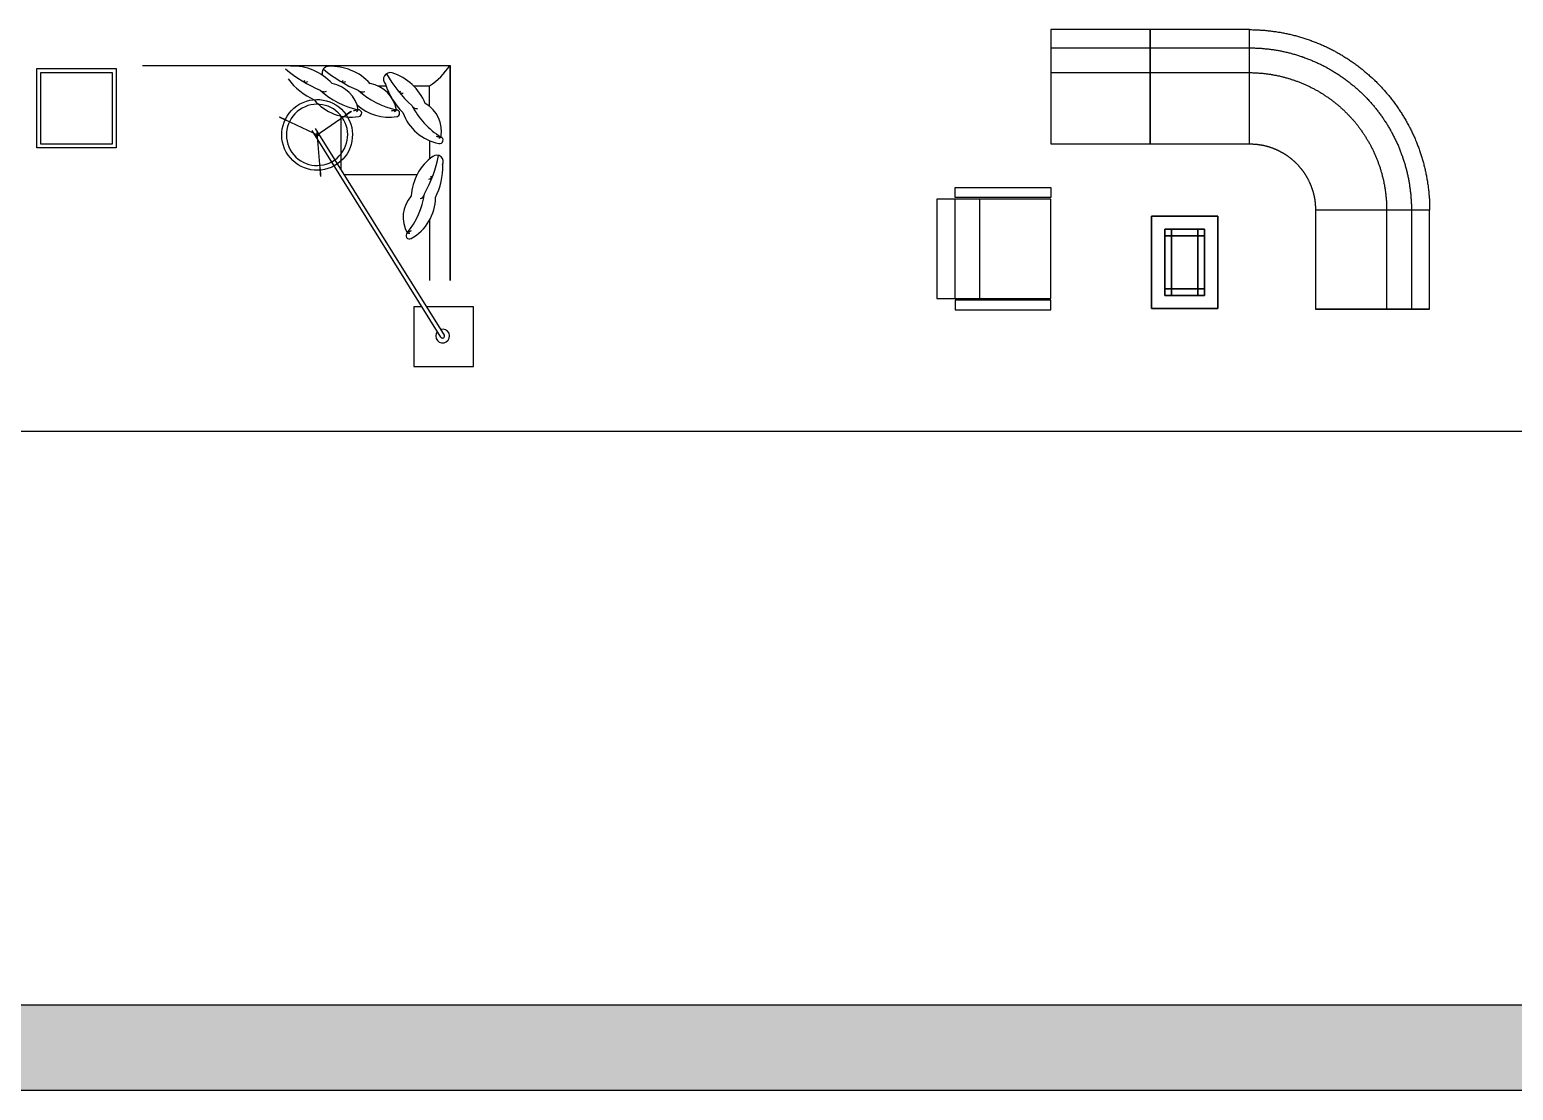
# Model space of a CAD drawing. Header units: millimetres. Extents: x -30782 to 40110, y 35885 to 73818.
# Drawn here: x 11224 to 22438, y 35885 to 43898 of the extents above; entities that cross this region are included whole.
import ezdxf

# ---------------------------------------------------------------- set-up
doc = ezdxf.new("R2010")
doc.units = ezdxf.units.MM
doc.set_wipeout_variables(frame=1)
doc.layers.add('www.cad-blocks.net', color=7, linetype='Continuous')

# ---------------------------------------------------------------- blocks, each defined once
blk = doc.blocks.new('A$C6EDC4627')
at = {"linetype": 'ByBlock'}
for points in [[(0, 1650), (0, 2250), (600, 2250), (600, 1650)], [(30, 1680), (30, 2220), (570, 2220), (570, 1680)]]:
    blk.add_lwpolyline(points, close=True, dxfattribs=at)
blk.add_lwpolyline([(2912, 450), (2850, 450), (2850, 0), (3300, 0), (3300, 450), (2948, 450)], dxfattribs=at)
for radius, start, end in [(52.4, 138.5939, 105.3184), (15, 211.9562, 31.9562)]:
    blk.add_arc((3068, 229), radius, start, end, dxfattribs=at)
blk.add_wipeout([(3300, 650), (2300, 650), (2300, 1450), (800, 1450), (800, 2450), (3300, 2450)], dxfattribs=at)
for p, q in [((800, 2273), (3124, 2273)), ((3124, 650), (3124, 2273)), ((3124, 2273), (3124, 650)), ((2576, 2119), (2641, 2119)), ((2849, 2119), (2969, 2119)), ((2969, 1964), (2969, 2119)), ((2104, 1739, 0), (2378, 1929, 0)), ((2104, 1739, 0), (2378, 1929, 0)), ((2330, 1896, 0), (2374, 1927, 0)), ((2430, 1939), (2430, 1939)), ((2718, 1938), (2718, 1938)), ((2135, 1742, 0), (1834, 1883, 0)), ((2135, 1742, 0), (1834, 1883, 0)), ((1886, 1859, 0), (1837, 1882, 0)), ((3081, 237), (2107, 1798)), ((2300, 1488), (2300, 1890)), ((3055, 221), (2081, 1782)), ((2117, 1767, 0), (2145, 1435, 0)), ((2117, 1767, 0), (2145, 1435, 0)), ((2969, 1705), (2969, 1567)), ((3055, 1733), (3055, 1733)), ((2141, 1493, 0), (2145, 1439, 0)), ((2324, 1450), (2876, 1450)), ((2969, 1108), (2969, 650)), ((2800, 1009), (2800, 1009))]:
    blk.add_line(p, q, dxfattribs=at)
at = {"linetype": 'ByBlock', "const_width": 10, "elevation": 0}
for points in [[(2330, 1896), (2374, 1927)], [(1886, 1859), (1837, 1882)], [(2141, 1493), (2145, 1439)]]:
    blk.add_lwpolyline(points, dxfattribs=at)
at = {"linetype": 'ByBlock'}
for centre, radius, start, end in [((2523, 3010), 998, 229.8779, 247.645), ((1937, 1871), 397, 42.0109, 92.7337), ((2208, 2217), 50.3, 92.7337, 200.398), ((2810, 3009), 998, 229.8779, 247.645), ((2225, 1870), 397, 42.0109, 92.7337), ((2649, 2593), 572, 304.005, 325.995), ((2318, 2492), 527, 217.4801, 245.1423), ((2014, 2169), 15.8, 234.8462, 324.8462), ((2030, 2187), 39, 248.4074, 298.9006), ((2190, 1896), 244, 10, 79.9978), ((2302, 2168), 15.8, 234.8462, 324.8462), ((2318, 2187), 39, 248.4074, 298.9006), ((2478, 1896), 244, 10, 79.9978), ((2671, 2169), 50.3, 72.7337, 226.1846), ((3139, 2291), 527, 197.4801, 225.1423), ((3508, 2708), 998, 209.8779, 227.645), ((2568, 1838), 397, 22.0109, 72.7337), ((2553, 2529), 603, 227.2215, 258.2827), ((2173, 2128), 52.6, 250.7376, 290.2852), ((2840, 2529), 603, 227.2215, 258.2827), ((2461, 2127), 52.6, 250.7376, 290.2852), ((2743, 2092), 15.8, 214.8462, 304.8462), ((2764, 2103), 39, 228.4074, 278.9006), ((2376, 2244), 361, 219.4719, 279.2074), ((2382, 2051), 119, 275.5998, 291.6743), ((2411, 1946), 20.5, 285.6447, 339.6168), ((2663, 2243), 361, 227.901, 279.2074), ((2430, 1913), 26.1, 279.2074, 88.1517), ((2669, 2050), 119, 275.5998, 291.6743), ((2699, 1945), 20.5, 285.6447, 339.6168), ((2717, 1912), 26.1, 279.2074, 88.1517), ((3108, 2038), 361, 199.4719, 259.2074), ((3372, 2246), 603, 207.2215, 238.2827), ((2878, 1999), 52.6, 230.7376, 270.2852), ((2815, 1775), 244, 350, 59.9978), ((3048, 1855), 119, 255.5998, 271.6743), ((3040, 1746), 20.5, 265.6447, 319.6168), ((3045, 1709), 26.1, 259.2074, 68.1517)]:
    blk.add_arc(centre, radius, start, end, dxfattribs=at)
at = {"linetype": 'ByBlock', "extrusion": (-3.38184e-09, -2.26187e-09, 1)}
for major_axis, start_param, end_param in [((219, 153, 0), -1.543096489475815e-06, 6.283183764083097), ((190, 132, 0), 0.000015, 6.2832)]:
    blk.add_ellipse((2119, 1749), major_axis=major_axis, ratio=1, start_param=start_param, end_param=end_param, dxfattribs=at)
at = {"linetype": 'ByBlock'}
for centre, major_axis, start_param, end_param in [((3227, 1265), (-281, 281), -0.156222, 0.729057), ((2057, 1786), (706, 706), 4.994047, 5.304142), ((3023, 1545), (-35.6, 35.6), 3.44874, 6.126963), ((2541, 1510), (-373, 373), 3.466931, 3.949727), ((2956, 1453), (-27.6, 27.6), 2.528673, 3.409945), ((2980, 1449), (-11.2, 11.2), 2.075836, 3.646632), ((3014, 1126), (-173, 173), 0.066062, 1.287754), ((2335, 1392), (426, 426), 4.808384, 5.350504), ((2652, 1280), (256, 256), 4.443179, 5.485761), ((2882, 1317), (-37.2, 37.2), 2.679039, 3.369275), ((2768, 1127), (84, 84), 4.225592, 4.506143), ((2817, 989), (18.4, 18.4), 1.494546, 4.443179), ((2811, 1026), (14.5, 14.5), 3.388837, 4.330828)]:
    blk.add_ellipse(centre, major_axis=major_axis, ratio=1, start_param=start_param, end_param=end_param, dxfattribs=at)
blk = doc.blocks.new('A$C5EBD0AE0')
for points in [[(1613, 2118, -75), (863, 2118, -75)], [(863, 2118, -75), (863, 1980, -75)], [(1613, 1255, -75), (1613, 2118, -75)], [(2363, 2118, -75), (1613, 2118, -75)], [(1613, 2118, -75), (1613, 1980, -75)], [(2363, 2118, -75), (2371, 2118, -75), (2379, 2118, -75), (2388, 2117, -75), (2396, 2117, -75), (2404, 2117, -75), (2413, 2117, -75), (2421, 2116, -75), (2429, 2116, -75), (2438, 2116, -75), (2446, 2115, -75), (2455, 2115, -75), (2463, 2114, -75), (2471, 2113, -75), (2480, 2113, -75), (2488, 2112, -75), (2496, 2111, -75), (2504, 2110, -75), (2513, 2109, -75), (2521, 2108, -75), (2529, 2107, -75), (2538, 2106, -75), (2546, 2105, -75), (2554, 2104, -75), (2563, 2103, -75), (2571, 2102, -75), (2579, 2100, -75), (2587, 2099, -75), (2596, 2098, -75), (2604, 2096, -75), (2612, 2095, -75), (2620, 2093, -75), (2628, 2092, -75), (2637, 2090, -75), (2645, 2088, -75), (2653, 2086, -75), (2661, 2085, -75), (2669, 2083, -75), (2677, 2081, -75), (2686, 2079, -75), (2694, 2077, -75), (2702, 2075, -75), (2710, 2073, -75), (2718, 2071, -75), (2726, 2068, -75), (2734, 2066, -75), (2742, 2064, -75), (2750, 2061, -75), (2758, 2059, -75), (2766, 2057, -75), (2774, 2054, -75), (2782, 2052, -75), (2790, 2049, -75), (2798, 2046, -75), (2806, 2044, -75), (2814, 2041, -75), (2822, 2038, -75), (2829, 2035, -75), (2837, 2032, -75), (2845, 2029, -75), (2853, 2026, -75), (2861, 2023, -75), (2869, 2020, -75), (2876, 2017, -75), (2884, 2014, -75), (2892, 2011, -75), (2899, 2008, -75), (2907, 2004, -75), (2915, 2001, -75), (2922, 1997, -75), (2930, 1994, -75), (2938, 1990, -75), (2945, 1987, -75), (2953, 1983, -75), (2960, 1980, -75), (2968, 1976, -75), (2975, 1972, -75), (2983, 1968, -75), (2990, 1965, -75), (2998, 1961, -75), (3005, 1957, -75), (3012, 1953, -75), (3020, 1949, -75), (3027, 1945, -75), (3034, 1941, -75), (3041, 1937, -75), (3049, 1932, -75), (3056, 1928, -75), (3063, 1924, -75), (3070, 1920, -75), (3077, 1915, -75), (3084, 1911, -75), (3092, 1906, -75), (3099, 1902, -75), (3106, 1897, -75), (3113, 1893, -75), (3120, 1888, -75), (3127, 1883, -75), (3133, 1879, -75), (3140, 1874, -75), (3147, 1869, -75), (3154, 1864, -75), (3161, 1859, -75), (3168, 1855, -75), (3174, 1850, -75), (3181, 1845, -75), (3188, 1840, -75), (3194, 1834, -75), (3201, 1829, -75), (3207, 1824, -75), (3214, 1819, -75), (3220, 1814, -75), (3227, 1808, -75), (3233, 1803, -75), (3240, 1798, -75), (3246, 1792, -75), (3253, 1787, -75), (3259, 1781, -75), (3265, 1776, -75), (3271, 1770, -75), (3278, 1765, -75), (3284, 1759, -75), (3290, 1753, -75), (3296, 1748, -75), (3302, 1742, -75), (3308, 1736, -75), (3314, 1730, -75), (3320, 1725, -75), (3326, 1719, -75), (3332, 1713, -75), (3338, 1707, -75), (3344, 1701, -75), (3349, 1695, -75), (3355, 1689, -75), (3361, 1683, -75), (3367, 1676, -75), (3372, 1670, -75), (3378, 1664, -75), (3383, 1658, -75), (3389, 1651, -75), (3394, 1645, -75), (3400, 1639, -75), (3405, 1632, -75), (3411, 1626, -75), (3416, 1620, -75), (3421, 1613, -75), (3426, 1607, -75), (3432, 1600, -75), (3437, 1593, -75), (3442, 1587, -75), (3447, 1580, -75), (3452, 1574, -75), (3457, 1567, -75), (3462, 1560, -75), (3467, 1553, -75), (3472, 1547, -75), (3477, 1540, -75), (3481, 1533, -75), (3486, 1526, -75), (3491, 1519, -75), (3495, 1512, -75), (3500, 1505, -75), (3505, 1498, -75), (3509, 1491, -75), (3514, 1484, -75), (3518, 1477, -75), (3523, 1470, -75), (3527, 1463, -75), (3531, 1456, -75), (3536, 1448, -75), (3540, 1441, -75), (3544, 1434, -75), (3548, 1427, -75), (3552, 1419, -75), (3556, 1412, -75), (3560, 1405, -75), (3564, 1397, -75), (3568, 1390, -75), (3572, 1383, -75), (3576, 1375, -75), (3580, 1368, -75), (3583, 1360, -75), (3587, 1353, -75), (3591, 1345, -75), (3594, 1338, -75), (3598, 1330, -75), (3601, 1323, -75), (3605, 1315, -75), (3608, 1307, -75), (3612, 1300, -75), (3615, 1292, -75), (3618, 1284, -75), (3621, 1277, -75), (3625, 1269, -75), (3628, 1261, -75), (3631, 1253, -75), (3634, 1246, -75), (3637, 1238, -75), (3640, 1230, -75), (3643, 1222, -75), (3645, 1214, -75), (3648, 1206, -75), (3651, 1198, -75), (3654, 1191, -75), (3656, 1183, -75), (3659, 1175, -75), (3661, 1167, -75), (3664, 1159, -75), (3666, 1151, -75), (3669, 1143, -75), (3671, 1135, -75), (3674, 1127, -75), (3676, 1119, -75), (3678, 1111, -75), (3680, 1102, -75), (3682, 1094, -75), (3684, 1086, -75), (3686, 1078, -75), (3688, 1070, -75), (3690, 1062, -75), (3692, 1054, -75), (3694, 1046, -75), (3696, 1037, -75), (3697, 1029, -75), (3699, 1021, -75), (3701, 1013, -75), (3702, 1005, -75), (3704, 996, -75), (3705, 988, -75), (3706, 980, -75), (3708, 972, -75), (3709, 963, -75), (3710, 955, -75), (3712, 947, -75), (3713, 939, -75), (3714, 930, -75), (3715, 922, -75), (3716, 914, -75), (3717, 905, -75), (3718, 897, -75), (3719, 889, -75), (3719, 880, -75), (3720, 872, -75), (3721, 864, -75), (3721, 855, -75), (3722, 847, -75), (3723, 839, -75), (3723, 830, -75), (3723, 822, -75), (3724, 814, -75), (3724, 805, -75), (3724, 797, -75), (3725, 789, -75), (3725, 780, -75), (3725, 772, -75), (3725, 764, -75), (3725, 755, -75)], [(2363, 1255, -75), (2363, 2118, -75)], [(2363, 1255, -75), (2363, 2118, -75)], [(863, 1980, -75), (1613, 1980, -75)], [(863, 1980, -75), (863, 1793, -75)], [(1613, 1980, -75), (2363, 1980, -75)], [(1613, 1980, -75), (1613, 1793, -75)], [(2363, 1980, -75), (2370, 1980, -75), (2378, 1980, -75), (2385, 1980, -75), (2393, 1980, -75), (2400, 1980, -75), (2408, 1979, -75), (2415, 1979, -75), (2423, 1979, -75), (2430, 1978, -75), (2438, 1978, -75), (2445, 1977, -75), (2453, 1977, -75), (2460, 1976, -75), (2468, 1976, -75), (2475, 1975, -75), (2483, 1974, -75), (2490, 1974, -75), (2498, 1973, -75), (2505, 1972, -75), (2513, 1971, -75), (2520, 1970, -75), (2527, 1969, -75), (2535, 1968, -75), (2542, 1967, -75), (2550, 1966, -75), (2557, 1965, -75), (2565, 1963, -75), (2572, 1962, -75), (2579, 1961, -75), (2587, 1960, -75), (2594, 1958, -75), (2602, 1957, -75), (2609, 1955, -75), (2616, 1954, -75), (2624, 1952, -75), (2631, 1950, -75), (2638, 1949, -75), (2646, 1947, -75), (2653, 1945, -75), (2660, 1943, -75), (2668, 1942, -75), (2675, 1940, -75), (2682, 1938, -75), (2689, 1936, -75), (2697, 1934, -75), (2704, 1932, -75), (2711, 1930, -75), (2718, 1927, -75), (2725, 1925, -75), (2733, 1923, -75), (2740, 1921, -75), (2747, 1918, -75), (2754, 1916, -75), (2761, 1914, -75), (2768, 1911, -75), (2775, 1909, -75), (2782, 1906, -75), (2789, 1903, -75), (2796, 1901, -75), (2803, 1898, -75), (2810, 1895, -75), (2817, 1893, -75), (2824, 1890, -75), (2831, 1887, -75), (2838, 1884, -75), (2845, 1881, -75), (2852, 1878, -75), (2859, 1875, -75), (2866, 1872, -75), (2873, 1869, -75), (2880, 1866, -75), (2886, 1863, -75), (2893, 1859, -75), (2900, 1856, -75), (2907, 1853, -75), (2913, 1849, -75), (2920, 1846, -75), (2927, 1843, -75), (2933, 1839, -75), (2940, 1836, -75), (2947, 1832, -75), (2953, 1828, -75), (2960, 1825, -75), (2966, 1821, -75), (2973, 1817, -75), (2979, 1814, -75), (2986, 1810, -75), (2992, 1806, -75), (2999, 1802, -75), (3005, 1798, -75), (3012, 1794, -75), (3018, 1790, -75), (3024, 1786, -75), (3031, 1782, -75), (3037, 1778, -75), (3043, 1774, -75), (3049, 1770, -75), (3056, 1765, -75), (3062, 1761, -75), (3068, 1757, -75), (3074, 1752, -75), (3080, 1748, -75), (3086, 1744, -75), (3092, 1739, -75), (3098, 1735, -75), (3104, 1730, -75), (3110, 1726, -75), (3116, 1721, -75), (3122, 1716, -75), (3128, 1712, -75), (3134, 1707, -75), (3140, 1702, -75), (3146, 1697, -75), (3151, 1693, -75), (3157, 1688, -75), (3163, 1683, -75), (3168, 1678, -75), (3174, 1673, -75), (3180, 1668, -75), (3185, 1663, -75), (3191, 1658, -75), (3196, 1653, -75), (3202, 1648, -75), (3207, 1642, -75), (3213, 1637, -75), (3218, 1632, -75), (3223, 1627, -75), (3229, 1621, -75), (3234, 1616, -75), (3239, 1611, -75), (3245, 1605, -75), (3250, 1600, -75), (3255, 1594, -75), (3260, 1589, -75), (3265, 1583, -75), (3270, 1578, -75), (3275, 1572, -75), (3280, 1567, -75), (3285, 1561, -75), (3290, 1555, -75), (3295, 1550, -75), (3300, 1544, -75), (3305, 1538, -75), (3310, 1532, -75), (3314, 1527, -75), (3319, 1521, -75), (3324, 1515, -75), (3328, 1509, -75), (3333, 1503, -75), (3338, 1497, -75), (3342, 1491, -75), (3347, 1485, -75), (3351, 1479, -75), (3355, 1473, -75), (3360, 1467, -75), (3364, 1461, -75), (3368, 1454, -75), (3373, 1448, -75), (3377, 1442, -75), (3381, 1436, -75), (3385, 1430, -75), (3389, 1423, -75), (3394, 1417, -75), (3398, 1411, -75), (3402, 1404, -75), (3406, 1398, -75), (3409, 1391, -75), (3413, 1385, -75), (3417, 1379, -75), (3421, 1372, -75), (3425, 1366, -75), (3428, 1359, -75), (3432, 1352, -75), (3436, 1346, -75), (3439, 1339, -75), (3443, 1333, -75), (3446, 1326, -75), (3450, 1319, -75), (3453, 1313, -75), (3457, 1306, -75), (3460, 1299, -75), (3463, 1293, -75), (3467, 1286, -75), (3470, 1279, -75), (3473, 1272, -75), (3476, 1265, -75), (3479, 1258, -75), (3483, 1252, -75), (3486, 1245, -75), (3489, 1238, -75), (3491, 1231, -75), (3494, 1224, -75), (3497, 1217, -75), (3500, 1210, -75), (3503, 1203, -75), (3506, 1196, -75), (3508, 1189, -75), (3511, 1182, -75), (3513, 1175, -75), (3516, 1168, -75), (3519, 1161, -75), (3521, 1154, -75), (3523, 1147, -75), (3526, 1139, -75), (3528, 1132, -75), (3530, 1125, -75), (3533, 1118, -75), (3535, 1111, -75), (3537, 1104, -75), (3539, 1096, -75), (3541, 1089, -75), (3543, 1082, -75), (3545, 1075, -75), (3547, 1067, -75), (3549, 1060, -75), (3551, 1053, -75), (3553, 1046, -75), (3554, 1038, -75), (3556, 1031, -75), (3558, 1024, -75), (3559, 1016, -75), (3561, 1009, -75), (3563, 1002, -75), (3564, 994, -75), (3566, 987, -75), (3567, 979, -75), (3568, 972, -75), (3570, 965, -75), (3571, 957, -75), (3572, 950, -75), (3573, 942, -75), (3574, 935, -75), (3575, 928, -75), (3576, 920, -75), (3577, 913, -75), (3578, 905, -75), (3579, 898, -75), (3580, 890, -75), (3581, 883, -75), (3582, 875, -75), (3582, 868, -75), (3583, 860, -75), (3584, 853, -75), (3584, 845, -75), (3585, 838, -75), (3585, 830, -75), (3586, 823, -75), (3586, 815, -75), (3586, 808, -75), (3587, 800, -75), (3587, 793, -75), (3587, 785, -75), (3587, 778, -75), (3588, 770, -75), (3588, 763, -75), (3588, 755, -75)], [(863, 1793, -75), (1613, 1793, -75)], [(863, 1793, -75), (863, 1255, -75)], [(1613, 1793, -75), (1613, 1255, -75)], [(1613, 1793, -75), (2363, 1793, -75)], [(2363, 1793, -75), (2369, 1793, -75), (2375, 1793, -75), (2382, 1793, -75), (2388, 1792, -75), (2394, 1792, -75), (2401, 1792, -75), (2407, 1792, -75), (2414, 1791, -75), (2420, 1791, -75), (2426, 1791, -75), (2433, 1790, -75), (2439, 1790, -75), (2445, 1789, -75), (2452, 1789, -75), (2458, 1788, -75), (2464, 1788, -75), (2471, 1787, -75), (2477, 1786, -75), (2483, 1786, -75), (2490, 1785, -75), (2496, 1784, -75), (2502, 1783, -75), (2509, 1782, -75), (2515, 1781, -75), (2521, 1781, -75), (2527, 1780, -75), (2534, 1779, -75), (2540, 1777, -75), (2546, 1776, -75), (2553, 1775, -75), (2559, 1774, -75), (2565, 1773, -75), (2571, 1772, -75), (2577, 1770, -75), (2584, 1769, -75), (2590, 1768, -75), (2596, 1766, -75), (2602, 1765, -75), (2609, 1763, -75), (2615, 1762, -75), (2621, 1760, -75), (2627, 1758, -75), (2633, 1757, -75), (2639, 1755, -75), (2645, 1753, -75), (2652, 1752, -75), (2658, 1750, -75), (2664, 1748, -75), (2670, 1746, -75), (2676, 1744, -75), (2682, 1742, -75), (2688, 1740, -75), (2694, 1738, -75), (2700, 1736, -75), (2706, 1734, -75), (2712, 1732, -75), (2718, 1730, -75), (2724, 1728, -75), (2730, 1725, -75), (2736, 1723, -75), (2742, 1721, -75), (2748, 1719, -75), (2754, 1716, -75), (2760, 1714, -75), (2766, 1711, -75), (2771, 1709, -75), (2777, 1706, -75), (2783, 1704, -75), (2789, 1701, -75), (2795, 1698, -75), (2800, 1696, -75), (2806, 1693, -75), (2812, 1690, -75), (2818, 1688, -75), (2823, 1685, -75), (2829, 1682, -75), (2835, 1679, -75), (2840, 1676, -75), (2846, 1673, -75), (2852, 1670, -75), (2857, 1667, -75), (2863, 1664, -75), (2868, 1661, -75), (2874, 1658, -75), (2880, 1655, -75), (2885, 1652, -75), (2891, 1648, -75), (2896, 1645, -75), (2901, 1642, -75), (2907, 1638, -75), (2912, 1635, -75), (2918, 1632, -75), (2923, 1628, -75), (2928, 1625, -75), (2934, 1621, -75), (2939, 1618, -75), (2944, 1614, -75), (2950, 1611, -75), (2955, 1607, -75), (2960, 1603, -75), (2965, 1600, -75), (2970, 1596, -75), (2976, 1592, -75), (2981, 1589, -75), (2986, 1585, -75), (2991, 1581, -75), (2996, 1577, -75), (3001, 1573, -75), (3006, 1569, -75), (3011, 1565, -75), (3016, 1561, -75), (3021, 1557, -75), (3026, 1553, -75), (3031, 1549, -75), (3035, 1545, -75), (3040, 1541, -75), (3045, 1537, -75), (3050, 1532, -75), (3055, 1528, -75), (3059, 1524, -75), (3064, 1520, -75), (3069, 1515, -75), (3073, 1511, -75), (3078, 1507, -75), (3083, 1502, -75), (3087, 1498, -75), (3092, 1493, -75), (3096, 1489, -75), (3101, 1484, -75), (3105, 1480, -75), (3110, 1475, -75), (3114, 1471, -75), (3118, 1466, -75), (3123, 1461, -75), (3127, 1457, -75), (3131, 1452, -75), (3136, 1447, -75), (3140, 1442, -75), (3144, 1438, -75), (3148, 1433, -75), (3152, 1428, -75), (3156, 1423, -75), (3161, 1418, -75), (3165, 1413, -75), (3169, 1408, -75), (3173, 1404, -75), (3177, 1399, -75), (3181, 1394, -75), (3184, 1388, -75), (3188, 1383, -75), (3192, 1378, -75), (3196, 1373, -75), (3200, 1368, -75), (3203, 1363, -75), (3207, 1358, -75), (3211, 1353, -75), (3215, 1347, -75), (3218, 1342, -75), (3222, 1337, -75), (3225, 1332, -75), (3229, 1326, -75), (3232, 1321, -75), (3236, 1316, -75), (3239, 1310, -75), (3243, 1305, -75), (3246, 1299, -75), (3249, 1294, -75), (3253, 1289, -75), (3256, 1283, -75), (3259, 1278, -75), (3262, 1272, -75), (3265, 1267, -75), (3268, 1261, -75), (3272, 1255, -75), (3275, 1250, -75), (3278, 1244, -75), (3281, 1239, -75), (3284, 1233, -75), (3286, 1227, -75), (3289, 1222, -75), (3292, 1216, -75), (3295, 1210, -75), (3298, 1205, -75), (3300, 1199, -75), (3303, 1193, -75), (3306, 1187, -75), (3309, 1181, -75), (3311, 1176, -75), (3314, 1170, -75), (3316, 1164, -75), (3319, 1158, -75), (3321, 1152, -75), (3324, 1146, -75), (3326, 1140, -75), (3328, 1135, -75), (3331, 1129, -75), (3333, 1123, -75), (3335, 1117, -75), (3337, 1111, -75), (3339, 1105, -75), (3342, 1099, -75), (3344, 1093, -75), (3346, 1087, -75), (3348, 1081, -75), (3350, 1075, -75), (3352, 1069, -75), (3354, 1062, -75), (3355, 1056, -75), (3357, 1050, -75), (3359, 1044, -75), (3361, 1038, -75), (3363, 1032, -75), (3364, 1026, -75), (3366, 1020, -75), (3367, 1013, -75), (3369, 1007, -75), (3371, 1001, -75), (3372, 995, -75), (3373, 989, -75), (3375, 983, -75), (3376, 976, -75), (3378, 970, -75), (3379, 964, -75), (3380, 958, -75), (3381, 951, -75), (3383, 945, -75), (3384, 939, -75), (3385, 933, -75), (3386, 926, -75), (3387, 920, -75), (3388, 914, -75), (3389, 907, -75), (3390, 901, -75), (3391, 895, -75), (3392, 889, -75), (3392, 882, -75), (3393, 876, -75), (3394, 870, -75), (3394, 863, -75), (3395, 857, -75), (3396, 851, -75), (3396, 844, -75), (3397, 838, -75), (3397, 832, -75), (3398, 825, -75), (3398, 819, -75), (3399, 812, -75), (3399, 806, -75), (3399, 800, -75), (3399, 793, -75), (3400, 787, -75), (3400, 781, -75), (3400, 774, -75), (3400, 768, -75), (3400, 762, -75), (3400, 755, -75)], [(863, 1255, -75), (1613, 1255, -75)], [(1613, 1255, -75), (2363, 1255, -75)], [(2363, 1255, -75), (2366, 1255, -75), (2369, 1255, -75), (2372, 1255, -75), (2375, 1255, -75), (2378, 1255, -75), (2381, 1255, -75), (2384, 1255, -75), (2387, 1255, -75), (2390, 1254, -75), (2393, 1254, -75), (2396, 1254, -75), (2399, 1254, -75), (2402, 1254, -75), (2406, 1253, -75), (2409, 1253, -75), (2412, 1253, -75), (2415, 1252, -75), (2418, 1252, -75), (2421, 1252, -75), (2424, 1251, -75), (2427, 1251, -75), (2430, 1251, -75), (2433, 1250, -75), (2436, 1250, -75), (2439, 1249, -75), (2442, 1249, -75), (2445, 1248, -75), (2448, 1248, -75), (2451, 1247, -75), (2454, 1247, -75), (2457, 1246, -75), (2460, 1246, -75), (2463, 1245, -75), (2466, 1244, -75), (2469, 1244, -75), (2472, 1243, -75), (2475, 1242, -75), (2478, 1242, -75), (2481, 1241, -75), (2484, 1240, -75), (2487, 1239, -75), (2490, 1239, -75), (2493, 1238, -75), (2496, 1237, -75), (2499, 1236, -75), (2502, 1235, -75), (2505, 1235, -75), (2508, 1234, -75), (2511, 1233, -75), (2514, 1232, -75), (2517, 1231, -75), (2519, 1230, -75), (2522, 1229, -75), (2525, 1228, -75), (2528, 1227, -75), (2531, 1226, -75), (2534, 1225, -75), (2537, 1224, -75), (2540, 1223, -75), (2543, 1222, -75), (2545, 1221, -75), (2548, 1219, -75), (2551, 1218, -75), (2554, 1217, -75), (2557, 1216, -75), (2560, 1215, -75), (2562, 1214, -75), (2565, 1212, -75), (2568, 1211, -75), (2571, 1210, -75), (2574, 1209, -75), (2576, 1207, -75), (2579, 1206, -75), (2582, 1205, -75), (2585, 1203, -75), (2587, 1202, -75), (2590, 1200, -75), (2593, 1199, -75), (2596, 1198, -75), (2598, 1196, -75), (2601, 1195, -75), (2604, 1193, -75), (2606, 1192, -75), (2609, 1190, -75), (2612, 1189, -75), (2614, 1187, -75), (2617, 1186, -75), (2620, 1184, -75), (2622, 1182, -75), (2625, 1181, -75), (2628, 1179, -75), (2630, 1178, -75), (2633, 1176, -75), (2635, 1174, -75), (2638, 1173, -75), (2640, 1171, -75), (2643, 1169, -75), (2645, 1168, -75), (2648, 1166, -75), (2651, 1164, -75), (2653, 1162, -75), (2656, 1160, -75), (2658, 1159, -75), (2660, 1157, -75), (2663, 1155, -75), (2665, 1153, -75), (2668, 1151, -75), (2670, 1149, -75), (2673, 1147, -75), (2675, 1146, -75), (2677, 1144, -75), (2680, 1142, -75), (2682, 1140, -75), (2685, 1138, -75), (2687, 1136, -75), (2689, 1134, -75), (2692, 1132, -75), (2694, 1130, -75), (2696, 1128, -75), (2698, 1126, -75), (2701, 1124, -75), (2703, 1122, -75), (2705, 1119, -75), (2707, 1117, -75), (2710, 1115, -75), (2712, 1113, -75), (2714, 1111, -75), (2716, 1109, -75), (2718, 1107, -75), (2720, 1104, -75), (2723, 1102, -75), (2725, 1100, -75), (2727, 1098, -75), (2729, 1096, -75), (2731, 1093, -75), (2733, 1091, -75), (2735, 1089, -75), (2737, 1086, -75), (2739, 1084, -75), (2741, 1082, -75), (2743, 1079, -75), (2745, 1077, -75), (2747, 1075, -75), (2749, 1072, -75), (2751, 1070, -75), (2753, 1068, -75), (2755, 1065, -75), (2757, 1063, -75), (2759, 1060, -75), (2761, 1058, -75), (2762, 1056, -75), (2764, 1053, -75), (2766, 1051, -75), (2768, 1048, -75), (2770, 1046, -75), (2771, 1043, -75), (2773, 1041, -75), (2775, 1038, -75), (2777, 1036, -75), (2778, 1033, -75), (2780, 1030, -75), (2782, 1028, -75), (2783, 1025, -75), (2785, 1023, -75), (2787, 1020, -75), (2788, 1018, -75), (2790, 1015, -75), (2791, 1012, -75), (2793, 1010, -75), (2795, 1007, -75), (2796, 1004, -75), (2798, 1002, -75), (2799, 999, -75), (2801, 996, -75), (2802, 994, -75), (2804, 991, -75), (2805, 988, -75), (2806, 985, -75), (2808, 983, -75), (2809, 980, -75), (2811, 977, -75), (2812, 975, -75), (2813, 972, -75), (2815, 969, -75), (2816, 966, -75), (2817, 963, -75), (2818, 961, -75), (2820, 958, -75), (2821, 955, -75), (2822, 952, -75), (2823, 949, -75), (2825, 947, -75), (2826, 944, -75), (2827, 941, -75), (2828, 938, -75), (2829, 935, -75), (2830, 932, -75), (2831, 929, -75), (2832, 927, -75), (2833, 924, -75), (2834, 921, -75), (2835, 918, -75), (2836, 915, -75), (2837, 912, -75), (2838, 909, -75), (2839, 906, -75), (2840, 903, -75), (2841, 900, -75), (2842, 897, -75), (2843, 894, -75), (2844, 892, -75), (2844, 889, -75), (2845, 886, -75), (2846, 883, -75), (2847, 880, -75), (2848, 877, -75), (2848, 874, -75), (2849, 871, -75), (2850, 868, -75), (2850, 865, -75), (2851, 862, -75), (2852, 859, -75), (2852, 856, -75), (2853, 853, -75), (2854, 850, -75), (2854, 847, -75), (2855, 844, -75), (2855, 841, -75), (2856, 838, -75), (2856, 835, -75), (2857, 832, -75), (2857, 829, -75), (2858, 826, -75), (2858, 822, -75), (2858, 819, -75), (2859, 816, -75), (2859, 813, -75), (2860, 810, -75), (2860, 807, -75), (2860, 804, -75), (2860, 801, -75), (2861, 798, -75), (2861, 795, -75), (2861, 792, -75), (2861, 789, -75), (2862, 786, -75), (2862, 783, -75), (2862, 780, -75), (2862, 777, -75), (2862, 774, -75), (2862, 771, -75), (2862, 767, -75), (2863, 764, -75), (2863, 761, -75), (2863, 758, -75), (2863, 755, -75)], [(138, 925, -75), (863, 925, -75)], [(138, 850, -75), (138, 925, -75)], [(863, 925, -75), (863, 850, -75)], [(0, 837, -75), (0, 87, -75)], [(863, 837, -75), (0, 837, -75)], [(863, 850, -75), (138, 850, -75)], [(138, 87, -75), (138, 837, -75)], [(325, 87, -75), (325, 837, -75)], [(863, 87, -75), (863, 837, -75)], [(2863, 755, -75), (2863, 5, -75)], [(3400, 755, -75), (2863, 755, -75)], [(3400, 755, -75), (3400, 5, -75)], [(3588, 755, -75), (3400, 755, -75)], [(3588, 755, -75), (3588, 5, -75)], [(3725, 755, -75), (3588, 755, -75)], [(3725, 5, -75), (3725, 755, -75)], [(0, 87, -75), (138, 87, -75)], [(138, 87, -75), (325, 87, -75)], [(863, 75, -75), (138, 75, -75)], [(138, 75, -75), (138, 0, -75)], [(325, 87, -75), (863, 87, -75)], [(863, 0, -75), (863, 75, -75)], [(3400, 5, -75), (2863, 5, -75)], [(2863, 5, -75), (3725, 5, -75)], [(3588, 5, -75), (3400, 5, -75)], [(3725, 5, -75), (3588, 5, -75)], [(138, 0, -75), (863, 0, -75)]]:
    blk.add_polyline3d(points)
for points in [[(1623, 10), (1623, 710), (1623, 710, 25), (1623, 10, 25)], [(1623, 710), (2123, 710), (2123, 710, 25), (1623, 710, 25)], [(2123, 710), (2123, 10), (2123, 10, 25), (2123, 710, 25)], [(1723, 610, -675), (1773, 610, -675), (1773, 610), (1723, 610)], [(1773, 610, -675), (1723, 610, -675), (1723, 610), (1773, 610)], [(1723, 610, -675), (1723, 560, -675), (1723, 560), (1723, 610)], [(1773, 610, -675), (1773, 560, -675), (1773, 560), (1773, 610)], [(1773, 560, -675), (1773, 610, -675), (1773, 610), (1773, 560)], [(1973, 610, -375), (1773, 610, -375), (1773, 610, -350), (1973, 610, -350)], [(2023, 610, -675), (1973, 610, -675), (1973, 610), (2023, 610)], [(1973, 610, -675), (1973, 560, -675), (1973, 560), (1973, 610)], [(1973, 110, -375), (1973, 610, -375), (1973, 610, -350), (1973, 110, -350)], [(2023, 560, -675), (2023, 610, -675), (2023, 610), (2023, 560)], [(1723, 560, -675), (1773, 560, -675), (1773, 560), (1723, 560)], [(1723, 560, -375), (1723, 160, -375), (1723, 160, -350), (1723, 560, -350)], [(2023, 560, -375), (1773, 560, -375), (1773, 560, -350), (2023, 560, -350)], [(1773, 560, -375), (1773, 110, -375), (1773, 110, -350), (1773, 560, -350)], [(1973, 560, -675), (2023, 560, -675), (2023, 560), (1973, 560)], [(2023, 160, -375), (2023, 560, -375), (2023, 560, -350), (2023, 160, -350)], [(1723, 110, -675), (1723, 160, -675), (1723, 160), (1723, 110)], [(1723, 160, -675), (1773, 160, -675), (1773, 160), (1723, 160)], [(1723, 160, -375), (2023, 160, -375), (2023, 160, -350), (1723, 160, -350)], [(1773, 160, -675), (1773, 110, -675), (1773, 110), (1773, 160)], [(1973, 110, -675), (1973, 160, -675), (1973, 160), (1973, 110)], [(1973, 160, -675), (2023, 160, -675), (2023, 160), (1973, 160)], [(2023, 110, -675), (2023, 160, -675), (2023, 160), (2023, 110)], [(2123, 10), (1623, 10), (1623, 10, 25), (2123, 10, 25)], [(1773, 110, -675), (1723, 110, -675), (1723, 110), (1773, 110)], [(1773, 110, -375), (1973, 110, -375), (1973, 110, -350), (1773, 110, -350)], [(2023, 110, -675), (1973, 110, -675), (1973, 110), (2023, 110)]]:
    blk.add_3dface(points)
blk = doc.blocks.new('format')
h = blk.add_hatch(color=256)
h.set_gradient(color1=(68, 68, 68), color2=(84, 109, 142), tint=1)
h.paths.add_polyline_path([(-27053, 36531), (-27053, 35885), (40110, 35885), (40110, 36531)])
at = {"color": 155, "true_color": 0x546d8e}
for p, q in [((-27053, 40865), (40110, 40865)), ((-27053, 36531), (40110, 36531)), ((-27053, 35885), (40110, 35885))]:
    blk.add_line(p, q, dxfattribs=at)

msp = doc.modelspace()

# ---------------------------------------------------------------- block references
for name, p in [('A$C5EBD0AE0', (18080, 41780)), ('A$C6EDC4627', (11277, 41354))]:
    msp.add_blockref(name, p)

# ---------------------------------------------------------------- next in the draw order: block references
at = {"layer": 'www.cad-blocks.net'}
msp.add_blockref('format', (0, 0), dxfattribs=at)

doc.saveas('drawing.dxf')
